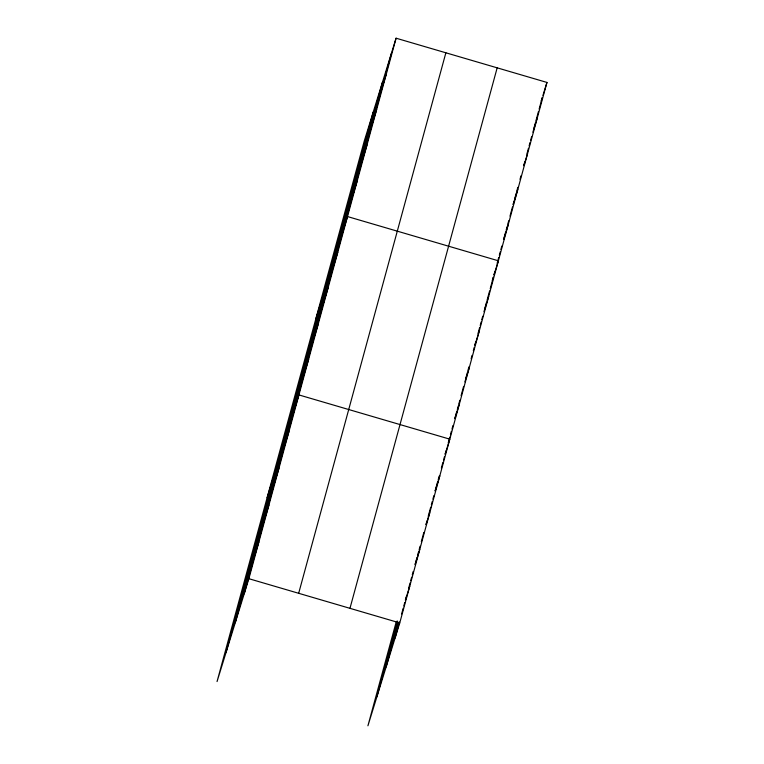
<?xml version="1.0" encoding="UTF-8"?>
<svg xmlns="http://www.w3.org/2000/svg" width="764" height="764" viewBox="0 0 764 764"><rect width="100%" height="100%" fill="white"/><g stroke="black" fill="none" stroke-linecap="round" stroke-linejoin="round"><path stroke-width="1.15" d="M226.001 652.628L373.204 112.127M235.226 622.813L382.43 82.311M244.193 593.867L391.388 53.375M396.086 38.2L364.247 141.073L217.043 681.564L248.883 578.701L396.086 38.2L546.957 82.436L399.753 622.927L367.914 725.8L396.382 621.285M298.676 593.294L445.87 52.792M349.969 608.335L497.173 67.834M376.872 696.864L397.519 621.056M386.097 667.039L398.302 622.249M395.064 638.102L399.438 622.02M401.625 613.979L403.191 608.239M403.822 605.947L404.758 602.5M406.324 596.751L405.378 600.198L409.762 586.179M408.511 588.719L410.077 582.97M410.698 580.678L411.634 577.231M412.264 574.929L413.2 571.491M416.953 557.701L415.081 564.596L419.78 549.421M417.583 555.409L418.519 551.961M419.149 549.66L420.085 546.222M421.336 541.628L423.839 532.432M426.026 524.4L426.961 520.952M428.212 516.359L430.715 507.172M431.345 504.87L432.281 501.423M432.911 499.131L433.847 495.683M437.6 481.903L435.098 491.09L439.797 475.915M438.23 479.601L439.166 476.153M441.353 468.112L442.919 462.373M443.54 460.081L444.486 456.633M446.052 450.884L445.106 454.332L449.805 439.166L298.934 394.931L267.094 497.794M448.239 442.824L449.805 437.075M450.435 434.773L451.381 431.316M452.001 429.015L452.947 425.567M456.7 411.758L454.819 418.662L459.517 403.488M457.33 409.456L458.266 405.999M458.897 403.698L459.842 400.25M461.093 395.647L463.595 386.441M465.792 378.381L467.358 372.631M467.988 370.33L468.924 366.882M471.121 358.822L472.056 355.375M473.317 350.772L474.253 347.314M474.883 345.013L475.819 341.565M478.016 333.505L479.582 327.756M480.212 325.454L481.148 321.997M481.778 319.696L482.714 316.248M484.911 308.188L486.477 302.439M487.107 300.137L489.609 290.931M490.24 288.63L493.372 277.122L492.302 280.426M494.002 274.82L494.938 271.363M497.135 263.313L498.701 257.554M499.322 255.252L500.267 251.805M500.888 249.503L501.833 246.046M503.715 239.142L505.596 232.237M506.217 229.935L507.162 226.488M507.783 224.186L508.728 220.739M509.98 216.136L512.491 206.929M514.057 201.171L513.112 204.628L517.811 189.453M514.678 198.869L516.254 193.12M516.875 190.819L517.82 187.361M520.007 179.311L520.952 175.854M523.77 165.501L524.715 162.044M526.902 153.994L528.468 148.235M529.099 145.934L530.035 142.486M530.665 140.184L531.61 136.727M533.797 128.677L535.363 122.918M535.994 120.616L538.496 111.41M539.126 109.109L542.259 97.601L541.227 100.944M381.675 89.044L386.374 73.869M371.963 124.713L376.652 109.548M362.241 160.392L366.94 145.217M352.529 196.061L357.227 180.896M315.666 319.438L347.515 216.565L498.386 260.801L494.021 274.887M333.094 267.41L337.793 252.235M323.382 303.079L328.081 287.913M313.67 338.758L318.368 323.583M303.957 374.427L308.646 359.252M284.227 446.854L288.926 431.679M274.219 483.612L278.917 468.437M264.21 520.36L268.909 505.195M254.202 557.118L258.891 541.943M542.937 95.433L546.957 82.436M532.88 132.191L537.245 118.105M523.837 165.702L527.523 153.774M503.734 239.208L508.098 225.122M483.965 311.645L488.664 296.47M474.921 345.147L478.952 332.139M464.875 381.904L469.239 367.818M426.092 524.591L429.788 512.673M248.883 578.701L399.753 622.927"/></g></svg>
